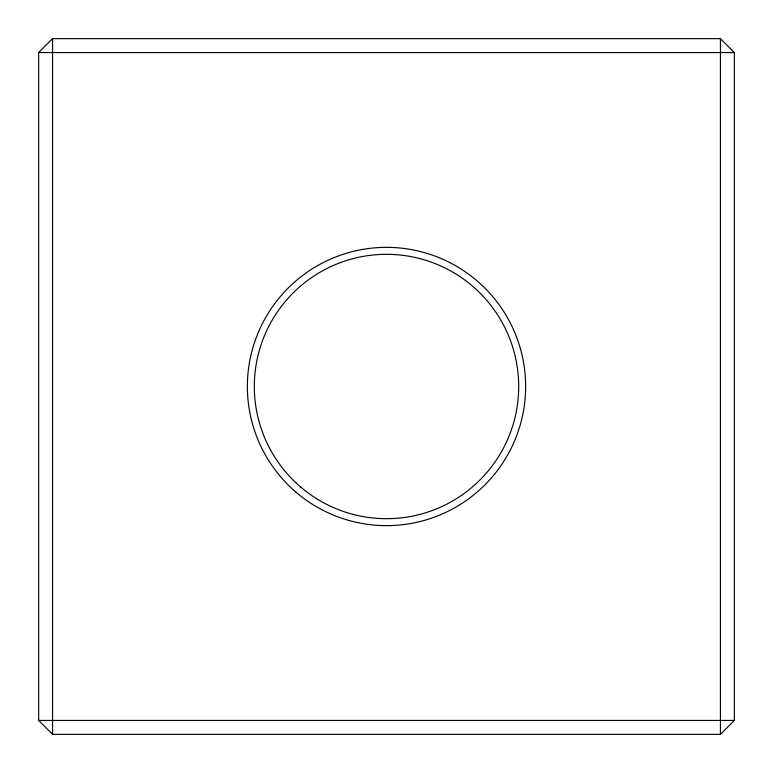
<?xml version="1.0" encoding="UTF-8"?>
<svg xmlns="http://www.w3.org/2000/svg" width="773" height="773" viewBox="0 0 773 773"><rect width="100%" height="100%" fill="white"/><g stroke="black" fill="none" stroke-linecap="round" stroke-linejoin="round"><path stroke-width="1.16" d="M38.65 52.564L52.564 38.65L720.436 38.65L734.35 52.564L734.35 720.436L720.436 734.35L52.564 734.35L38.65 720.436L38.65 52.564L734.35 52.564M38.65 720.436L734.35 720.436M720.436 38.65L720.436 734.35M52.564 38.65L52.564 734.35M300.726 487.077A132.183 132.183 0 0 0 516.49 410.502A132.183 132.183 0 0 0 342.284 261.931A132.183 132.183 0 0 0 300.726 487.077M296.214 492.362A139.14 139.14 0 0 0 523.331 411.758A139.14 139.14 0 0 0 339.965 255.37A139.14 139.14 0 0 0 296.214 492.362"/></g></svg>
